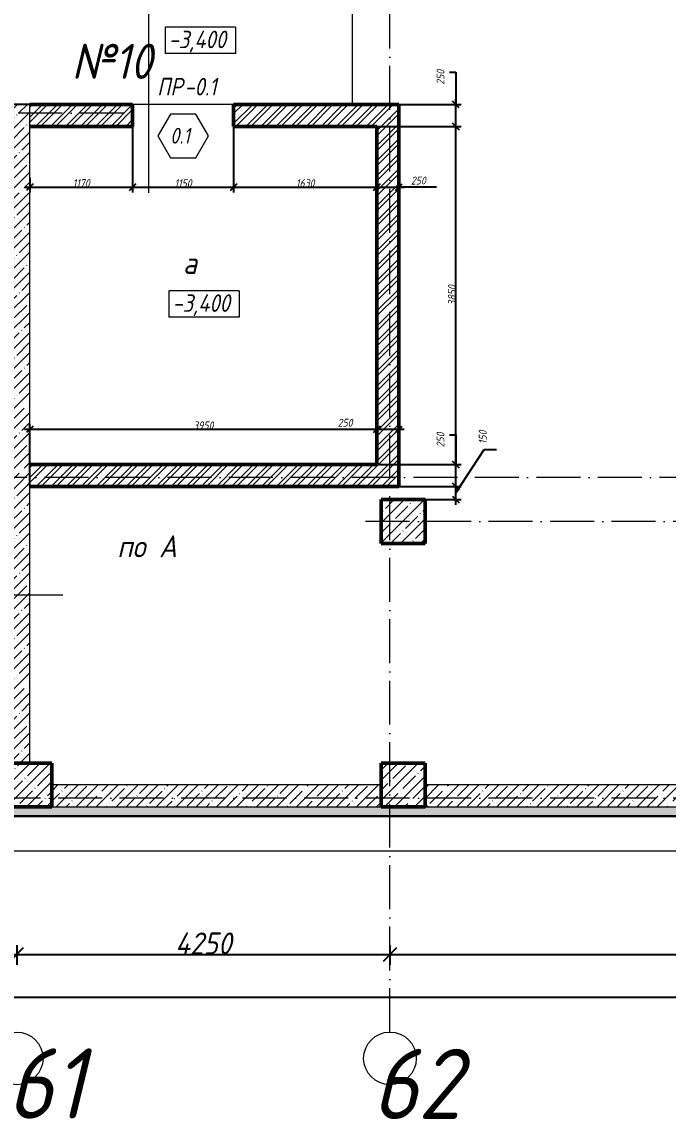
# Model space of a CAD drawing. Header units: millimetres. Extents: x -12989 to 629078, y -109036 to 555275.
# Drawn here: x 602799 to 610155, y 422654 to 435148 of the extents above; entities that cross this region are included whole.
import ezdxf

# ---------------------------------------------------------------- set-up
doc = ezdxf.new("R2010")
doc.units = ezdxf.units.MM
doc.linetypes.add('200_ШТРИХ_ш1п0_6_', pattern=[160, 100, -60])
doc.linetypes.add('50_200_ШТРИХ_1Т_ш5_п1_п1_', pattern=[700, 500, -100, 0, -100])
for name, color, linetype, lineweight in [('A-____-____-DIMS', 7, 'Continuous', 9), ('A-____-NOTE-TEXT', 7, 'Continuous', 9), ('A-DOOR-____-IDEN', 7, 'Continuous', 9), ('A-FLOR-____-OTLN', 7, 'Continuous', 9), ('A-GENM-____-IDEN', 7, 'Continuous', 9), ('A-WALL-____-MCUT', 7, 'Continuous', 13), ('A-WALL-____-MCUT-1', 7, 'Continuous', 9), ('A-WALL-____-MCUT-2', 7, 'Continuous', 50), ('A-WALL-____-MCUT-3', 7, 'Continuous', 9), ('A-WALL-____-PATT-1', 7, 'Continuous', 9), ('G-____-____-DIMS', 7, 'Continuous', 9), ('G-____-____-TEXT', 7, 'Continuous', 9), ('S-COLS-____-MCUT', 7, 'Continuous', 50), ('S-COLS-____-OTLN', 7, 'Continuous', 9), ('S-GRID-____-IDEN', 7, 'Continuous', 9), ('S-GRID-____-OTLN-1', 7, '50_200_ШТРИХ_1Т_ш5_п1_п1_', 9)]:
    doc.layers.add(name, color=color, linetype=linetype, lineweight=lineweight)
for name, color, linetype, lineweight, true_color in [('A-DETL-GENF-OTLN-4', 9, '200_ШТРИХ_ш1п0_6_', 9, 0x808080), ('A-DETL-GENF-OTLN-5', 7, 'Continuous', 5, 0xc0c0c0), ('A-WALL-____-PATT-2', 7, 'Continuous', 9, 0x787878)]:
    doc.layers.add(name, color=color, linetype=linetype, lineweight=lineweight, true_color=true_color)
doc.styles.add('ISOCPEUR_I', font='isocpeui.ttf', dxfattribs={"width": 0.9, "height": 2.5})
doc.styles.add('ISOCPEUR_I_2', font='isocpeui.ttf', dxfattribs={"width": 0.85, "height": 2.3})
doc.styles.add('ISOCPEUR_I_6', font='isocpeui.ttf', dxfattribs={"width": 0.85, "height": 3.5})
doc.styles.add('ISOCPEUR_I_7', font='isocpeui.ttf', dxfattribs={"width": 0.9, "height": 90})
doc.styles.add('ISOCPEUR_I_9', font='isocpeui.ttf', dxfattribs={"width": 0.9, "height": 250})
doc.dimstyles.new('ISO-1_8_0_9К_СРЕДНИЙ_Кладочные', dxfattribs={"dimscale": 304.8, "dimtxt": 89.638306, "dimasz": 0.246063, "dimexe": 0.19685, "dimexo": 0, "dimgap": 0, "dimtad": 1, "dimdec": 3, "dimrnd": 0.001, "dimdsep": 46, "dimtxsty": 'ISOCPEUR_I_7', "dimblk1": 'OBLIQUE', "dimblk2": 'OBLIQUE', "dimsah": 1, "dimcen": 0.09, "dimdle": 0.19685, "dimazin": 0, "dimtfac": 1, "dimtdec": 4, "dimtix": 1, "dimtmove": 2, "dimatfit": 3, "dimfxl": 1, "dimtvp": 1, "dimtolj": 1, "dimtzin": 0, "dimarcsym": 2})
doc.dimstyles.new('ISO-1_8_0_9К_СРЕДНИЙ_Кладочные_2', dxfattribs={"dimscale": 304.8, "dimtxt": 89.638306, "dimasz": 0.246063, "dimexe": 0.19685, "dimexo": 0, "dimgap": 0, "dimtad": 1, "dimdec": 3, "dimrnd": 0.001, "dimdsep": 46, "dimtxsty": 'ISOCPEUR_I_7', "dimblk1": 'OBLIQUE', "dimblk2": 'OBLIQUE', "dimsah": 1, "dimcen": 0.09, "dimdle": 0.19685, "dimazin": 0, "dimtfac": 1, "dimtdec": 4, "dimtix": 1, "dimtmove": 1, "dimatfit": 3, "dimfxl": 1, "dimtvp": 1, "dimtolj": 1, "dimtzin": 0, "dimarcsym": 2})
doc.dimstyles.new('ISO-2_5_0_9К_БОЛЬШОЙ_ОСИ', dxfattribs={"dimscale": 304.8, "dimtxt": 248.995294, "dimasz": 0.492126, "dimexe": 0.393701, "dimexo": 0, "dimgap": 0, "dimtad": 1, "dimdec": 0, "dimzin": 0, "dimdsep": 46, "dimtxsty": 'ISOCPEUR_I_9', "dimblk1": 'OBLIQUE', "dimblk2": 'OBLIQUE', "dimsah": 1, "dimcen": 0.09, "dimdle": 0.393701, "dimazin": 0, "dimtfac": 1, "dimtdec": 4, "dimtix": 1, "dimtmove": 0, "dimatfit": 3, "dimfxl": 1, "dimtvp": 1, "dimtolj": 1, "dimtzin": 0, "dimarcsym": 2})
pattern_1 = [(45, (513638.8, 428127.92), (-114.04925, 114.04925), []), (45, (513752.85, 428127.92), (-114.04925, 114.04925), [201.612, -40.322, 3.353, -36.97])]
pattern_2 = [(45, (513638.8, 428127.92), (-85.53659, 85.53659), []), (45, (513695.83, 428127.92), (-85.53659, 85.53659), [])]

# ---------------------------------------------------------------- blocks, each defined once
blk = doc.blocks.new('BSC_Колонна _Прямоугольная - 500х500-V27-АР1_Кладочный план подвала в осях 1-64_А-ГГ')
at = {"layer": 'S-COLS-____-OTLN'}
h = blk.add_hatch(dxfattribs=at)
h.set_pattern_fill('FP_38', color=256, style=0, pattern_type=2)
h.set_pattern_definition([(45, (-93500, 1668.96), (-114.04925, 114.04925), []), (45, (-93385.95, 1668.96), (-114.04925, 114.04925), [201.613, -40.323, 3.353, -36.97])])
h.paths.add_polyline_path([(-250, -250), (250, -250), (250, 250), (-250, 250)], flags=0)
at = {"layer": 'S-COLS-____-MCUT'}
for p, q in [((250, 250), (-250, 250)), ((-250, 250), (-250, -250)), ((250, -250), (250, 250)), ((-250, -250), (250, -250))]:
    blk.add_line(p, q, dxfattribs=at)
blk = doc.blocks.new('BSC_Колонна _Прямоугольная - 500х500-V84-АР1_Кладочный план подвала в осях 1-64_А-ГГ')
at = {"layer": 'S-COLS-____-OTLN'}
h = blk.add_hatch(dxfattribs=at)
h.set_pattern_fill('FP_96', color=256, style=0, pattern_type=2)
h.set_pattern_definition([(45, (-93500, -1331.04), (-114.04925, 114.04925), []), (45, (-93385.95, -1331.04), (-114.04925, 114.04925), [201.613, -40.323, 3.353, -36.97])])
h.paths.add_polyline_path([(-250, -250), (250, -250), (250, 250), (-250, 250)], flags=0)
at = {"layer": 'S-COLS-____-MCUT'}
for p, q in [((250, 250), (-250, 250)), ((-250, 250), (-250, -250)), ((250, -250), (250, 250)), ((-250, -250), (250, -250))]:
    blk.add_line(p, q, dxfattribs=at)
blk = doc.blocks.new('BSC_Колонна _Прямоугольная - 500х500-V145-АР1_Кладочный план подвала в осях 1-64_А-ГГ')
at = {"layer": 'S-COLS-____-OTLN'}
h = blk.add_hatch(dxfattribs=at)
h.set_pattern_fill('FP_161', color=256, style=0, pattern_type=2)
h.set_pattern_definition([(45, (-89250, 1668.96), (-114.04925, 114.04925), []), (45, (-89135.95, 1668.96), (-114.04925, 114.04925), [201.613, -40.323, 3.353, -36.97])])
h.paths.add_polyline_path([(-250, -250), (250, -250), (250, 250), (-250, 250)], flags=0)
at = {"layer": 'S-COLS-____-MCUT'}
for p, q in [((250, 250), (-250, 250)), ((-250, 250), (-250, -250)), ((250, -250), (250, 250)), ((-250, -250), (250, -250))]:
    blk.add_line(p, q, dxfattribs=at)
blk = doc.blocks.new('DET_L_Имитация разреза_ISO2-5 - Вправо-27489998-АР1_Кладочный план подвала в осях 1-64_А-ГГ')
at = {"layer": 'A-DETL-GENF-OTLN-5'}
blk.add_line((143, 0), (4360, 0), dxfattribs=at)
blk = doc.blocks.new('DET_L_Имитация разреза_ISO2-5 - Низ-28995336-АР1_Кладочный план подвала в осях 1-64_А-ГГ')
at = {"layer": 'A-DETL-GENF-OTLN-5'}
blk.add_line((143, 0), (8957, 0), dxfattribs=at)
blk = doc.blocks.new('Ось сетки - Круг_Ø6_00__ISO-2_5_0_9K_-25732049-АР1_Кладочный план подвала в осях 1-64_А-ГГ')
at = {"layer": 'S-GRID-____-IDEN'}
blk.add_circle((0, 0), 3, dxfattribs=at)
blk = doc.blocks.new('_Oblique')
at = {"color": 0, "linetype": 'ByBlock', "lineweight": -2}
blk.add_line((-0.5, -0.5), (0.5, 0.5), dxfattribs=at)
blk = doc.blocks.new('*D6488')
at = {"layer": 'A-____-____-DIMS', "color": 0, "lineweight": -2, "transparency": 16777216}
for p, q in [((599289, 424635), (599289, 424409)), ((602739, 424635), (602739, 424409)), ((599169, 424529), (602859, 424529))]:
    blk.add_line(p, q, dxfattribs=at)
at = {"layer": 'Defpoints', "color": 0, "transparency": 16777216}
for p in [(599289, 424635), (602739, 424635), (602739, 424529)]:
    blk.add_point(p, dxfattribs=at)
at = {"layer": 'A-____-____-DIMS', "color": 0, "lineweight": -2, "transparency": 16777216, "xscale": 150, "yscale": 150, "zscale": 150, "rotation": 180}
blk.add_blockref('_Oblique', (599289, 424529), dxfattribs=at)
at = {"layer": 'A-____-____-DIMS', "color": 0, "lineweight": -2, "transparency": 16777216, "xscale": 150, "yscale": 150, "zscale": 150}
blk.add_blockref('_Oblique', (602739, 424529), dxfattribs=at)
at = {"layer": 'A-____-____-DIMS', "color": 0, "transparency": 16777216, "insert": (601014, 424654), "char_height": 250, "width": 781.46, "attachment_point": 5, "style": 'ISOCPEUR_I_9'}
blk.add_mtext('\\A1;3450', dxfattribs=at)
blk = doc.blocks.new('*D6489')
at = {"layer": 'A-____-____-DIMS', "color": 0, "lineweight": -2, "transparency": 16777216}
for p, q in [((602739, 424635), (602739, 424409)), ((606989, 424635), (606989, 424409)), ((602619, 424529), (607109, 424529))]:
    blk.add_line(p, q, dxfattribs=at)
at = {"layer": 'Defpoints', "color": 0, "transparency": 16777216}
for p in [(602739, 424635), (606989, 424635), (606989, 424529)]:
    blk.add_point(p, dxfattribs=at)
at = {"layer": 'A-____-____-DIMS', "color": 0, "lineweight": -2, "transparency": 16777216, "xscale": 150, "yscale": 150, "zscale": 150, "rotation": 180}
blk.add_blockref('_Oblique', (602739, 424529), dxfattribs=at)
at = {"layer": 'A-____-____-DIMS', "color": 0, "lineweight": -2, "transparency": 16777216, "xscale": 150, "yscale": 150, "zscale": 150}
blk.add_blockref('_Oblique', (606989, 424529), dxfattribs=at)
at = {"layer": 'A-____-____-DIMS', "color": 0, "transparency": 16777216, "insert": (604864, 424654), "char_height": 250, "width": 781.46, "attachment_point": 5, "style": 'ISOCPEUR_I_9'}
blk.add_mtext('\\A1;4250', dxfattribs=at)
blk = doc.blocks.new('*D6490')
at = {"layer": 'A-____-____-DIMS', "color": 0, "lineweight": -2, "transparency": 16777216}
for p, q in [((606989, 424635), (606989, 424409)), ((614789, 424635), (614789, 424409)), ((606869, 424529), (614909, 424529))]:
    blk.add_line(p, q, dxfattribs=at)
at = {"layer": 'Defpoints', "color": 0, "transparency": 16777216}
for p in [(606989, 424635), (614789, 424635), (614789, 424529)]:
    blk.add_point(p, dxfattribs=at)
at = {"layer": 'A-____-____-DIMS', "color": 0, "lineweight": -2, "transparency": 16777216, "xscale": 150, "yscale": 150, "zscale": 150, "rotation": 180}
blk.add_blockref('_Oblique', (606989, 424529), dxfattribs=at)
at = {"layer": 'A-____-____-DIMS', "color": 0, "lineweight": -2, "transparency": 16777216, "xscale": 150, "yscale": 150, "zscale": 150}
blk.add_blockref('_Oblique', (614789, 424529), dxfattribs=at)
at = {"layer": 'A-____-____-DIMS', "color": 0, "transparency": 16777216, "insert": (610889, 424656), "char_height": 250, "width": 758.48, "attachment_point": 5, "style": 'ISOCPEUR_I_9'}
blk.add_mtext('\\A1;7800', dxfattribs=at)
blk = doc.blocks.new('*D6491')
at = {"layer": 'A-____-____-DIMS', "color": 0, "lineweight": -2, "transparency": 16777216}
for p, q in [((511289, 424147), (511289, 423921)), ((614789, 424147), (614789, 423921)), ((511169, 424041), (614909, 424041))]:
    blk.add_line(p, q, dxfattribs=at)
at = {"layer": 'Defpoints', "color": 0, "transparency": 16777216}
for p in [(511289, 424147), (614789, 424147), (614789, 424041)]:
    blk.add_point(p, dxfattribs=at)
at = {"layer": 'A-____-____-DIMS', "color": 0, "lineweight": -2, "transparency": 16777216, "xscale": 150, "yscale": 150, "zscale": 150, "rotation": 180}
blk.add_blockref('_Oblique', (511289, 424041), dxfattribs=at)
at = {"layer": 'A-____-____-DIMS', "color": 0, "lineweight": -2, "transparency": 16777216, "xscale": 150, "yscale": 150, "zscale": 150}
blk.add_blockref('_Oblique', (614789, 424041), dxfattribs=at)
at = {"layer": 'A-____-____-DIMS', "color": 0, "transparency": 16777216, "insert": (563039, 424166), "char_height": 250, "width": 1080.26, "attachment_point": 5, "style": 'ISOCPEUR_I_9'}
blk.add_mtext('\\A1;103500', dxfattribs=at)
blk = doc.blocks.new('Высотные отметки - 9_5х3_5_h_-17668430-АР1_Кладочный план подвала в осях 1-64_А-ГГ')
at = {"layer": 'G-____-____-DIMS'}
for p, q in [((-4, 3), (-4, 0)), ((4, 3), (-4, 3)), ((4, 3), (4, 0)), ((4, 0), (-4, 0))]:
    blk.add_line(p, q, dxfattribs=at)
blk = doc.blocks.new('*D6364')
at = {"layer": 'A-____-____-DIMS', "color": 0, "lineweight": -2, "transparency": 16777216}
for p, q in [((603709, 435609), (602166, 435609)), ((602226, 435669), (602226, 434149)), ((602889, 434209), (602166, 434209))]:
    blk.add_line(p, q, dxfattribs=at)
at = {"layer": 'Defpoints', "color": 0, "transparency": 16777216}
for p in [(603709, 435609), (602226, 434209), (602889, 434209)]:
    blk.add_point(p, dxfattribs=at)
at = {"layer": 'A-____-____-DIMS', "color": 0, "lineweight": -2, "transparency": 16777216, "xscale": 75, "yscale": 75, "zscale": 75}
for p, rotation in [((602226, 435609), 90), ((602226, 434209), 270)]:
    blk.add_blockref('_Oblique', p, dxfattribs=dict(at, rotation=rotation))
at = {"layer": 'A-____-____-DIMS', "color": 0, "transparency": 16777216, "insert": (602181, 434909), "char_height": 90, "width": 521.28, "attachment_point": 5, "rotation": 90, "style": 'ISOCPEUR_I_7'}
blk.add_mtext('\\A1;1400', dxfattribs=at)
blk = doc.blocks.new('Марка проема - марка проема-27336095-АР1_Кладочный план подвала в осях 1-64_А-ГГ')
at = {"layer": 'A-DOOR-____-IDEN'}
for p, q in [((-1.44, 0.16), (-2.88, -2.33)), ((1.44, 0.16), (-1.44, 0.16)), ((2.88, -2.33), (1.44, 0.16)), ((-2.88, -2.33), (-1.44, -4.82)), ((1.44, -4.82), (2.88, -2.33)), ((-1.44, -4.82), (1.44, -4.82))]:
    blk.add_line(p, q, dxfattribs=at)
blk = doc.blocks.new('*D6412')
at = {"layer": 'A-____-____-DIMS', "color": 0, "lineweight": -2, "transparency": 16777216}
for p, q in [((602889, 429859), (602889, 430569)), ((606839, 430615), (606839, 430449)), ((602829, 430509), (606899, 430509))]:
    blk.add_line(p, q, dxfattribs=at)
at = {"layer": 'Defpoints', "color": 0, "transparency": 16777216}
for p in [(606839, 430615), (606839, 430509), (602889, 429859)]:
    blk.add_point(p, dxfattribs=at)
at = {"layer": 'A-____-____-DIMS', "color": 0, "lineweight": -2, "transparency": 16777216, "xscale": 75, "yscale": 75, "zscale": 75, "rotation": 180}
blk.add_blockref('_Oblique', (602889, 430509), dxfattribs=at)
at = {"layer": 'A-____-____-DIMS', "color": 0, "lineweight": -2, "transparency": 16777216, "xscale": 75, "yscale": 75, "zscale": 75}
blk.add_blockref('_Oblique', (606839, 430509), dxfattribs=at)
at = {"layer": 'A-____-____-DIMS', "color": 0, "transparency": 16777216, "insert": (604864, 430554), "char_height": 90, "width": 546.1, "attachment_point": 5, "style": 'ISOCPEUR_I_7'}
blk.add_mtext('\\A1;3950', dxfattribs=at)
blk = doc.blocks.new('*D6413')
at = {"layer": 'A-____-____-DIMS', "color": 0, "lineweight": -2, "transparency": 16777216}
for p, q in [((606839, 430615), (606839, 430449)), ((607089, 430615), (607089, 430449)), ((606512, 430509), (606839, 430509)), ((606779, 430509), (607149, 430509))]:
    blk.add_line(p, q, dxfattribs=at)
at = {"layer": 'Defpoints', "color": 0, "transparency": 16777216}
for p in [(606839, 430615), (607089, 430615), (607089, 430509)]:
    blk.add_point(p, dxfattribs=at)
at = {"layer": 'A-____-____-DIMS', "color": 0, "lineweight": -2, "transparency": 16777216, "xscale": 75, "yscale": 75, "zscale": 75, "rotation": 180}
blk.add_blockref('_Oblique', (606839, 430509), dxfattribs=at)
at = {"layer": 'A-____-____-DIMS', "color": 0, "lineweight": -2, "transparency": 16777216, "xscale": 75, "yscale": 75, "zscale": 75}
blk.add_blockref('_Oblique', (607089, 430509), dxfattribs=at)
at = {"layer": 'A-____-____-DIMS', "color": 0, "transparency": 16777216, "insert": (606393, 430629), "char_height": 90, "width": 409.58, "attachment_point": 1, "line_spacing_factor": 1.149209, "style": 'ISOCPEUR_I_7'}
blk.add_mtext('\\A1;250', dxfattribs=at)
blk = doc.blocks.new('*D6414')
at = {"layer": 'A-____-____-DIMS', "color": 0, "lineweight": -2, "transparency": 16777216}
for p, q in [((607740, 429784), (608060, 430281)), ((608060, 430281), (608200, 430281)), ((607089, 429859), (607800, 429859)), ((607740, 429649), (607740, 429919)), ((607389, 429709), (607800, 429709))]:
    blk.add_line(p, q, dxfattribs=at)
at = {"layer": 'Defpoints', "color": 0, "transparency": 16777216}
for p in [(607089, 429859), (607740, 429859), (607389, 429709)]:
    blk.add_point(p, dxfattribs=at)
at = {"layer": 'A-____-____-DIMS', "color": 0, "lineweight": -2, "transparency": 16777216, "xscale": 75, "yscale": 75, "zscale": 75}
for p, rotation in [((607740, 429859), 90), ((607740, 429709), 270)]:
    blk.add_blockref('_Oblique', p, dxfattribs=dict(at, rotation=rotation))
at = {"layer": 'A-____-____-DIMS', "color": 0, "transparency": 16777216, "insert": (608000, 430341), "char_height": 90, "width": 368.21, "attachment_point": 1, "rotation": 90, "line_spacing_factor": 1.149209, "style": 'ISOCPEUR_I_7'}
blk.add_mtext('\\A1;150', dxfattribs=at)
blk = doc.blocks.new('*D6415')
at = {"layer": 'A-____-____-DIMS', "color": 0, "lineweight": -2, "transparency": 16777216}
for p, q in [((607665, 430447), (607740, 430447)), ((607740, 430447), (607740, 430109)), ((606839, 430109), (607800, 430109)), ((607740, 429799), (607740, 430169)), ((607089, 429859), (607800, 429859))]:
    blk.add_line(p, q, dxfattribs=at)
at = {"layer": 'Defpoints', "color": 0, "transparency": 16777216}
for p in [(606839, 430109), (607740, 430109), (607089, 429859)]:
    blk.add_point(p, dxfattribs=at)
at = {"layer": 'A-____-____-DIMS', "color": 0, "lineweight": -2, "transparency": 16777216, "xscale": 75, "yscale": 75, "zscale": 75}
for p, rotation in [((607740, 430109), 90), ((607740, 429859), 270)]:
    blk.add_blockref('_Oblique', p, dxfattribs=dict(at, rotation=rotation))
at = {"layer": 'A-____-____-DIMS', "color": 0, "transparency": 16777216, "insert": (607519, 430303), "char_height": 90, "width": 409.58, "attachment_point": 1, "rotation": 90, "line_spacing_factor": 1.149209, "style": 'ISOCPEUR_I_7'}
blk.add_mtext('\\A1;250', dxfattribs=at)
blk = doc.blocks.new('*D6416')
at = {"layer": 'A-____-____-DIMS', "color": 0, "lineweight": -2, "transparency": 16777216}
for p, q in [((606839, 433959), (607800, 433959)), ((607740, 430049), (607740, 434019)), ((606839, 430109), (607800, 430109))]:
    blk.add_line(p, q, dxfattribs=at)
at = {"layer": 'Defpoints', "color": 0, "transparency": 16777216}
for p in [(606839, 433959), (607740, 433959), (606839, 430109)]:
    blk.add_point(p, dxfattribs=at)
at = {"layer": 'A-____-____-DIMS', "color": 0, "lineweight": -2, "transparency": 16777216, "xscale": 75, "yscale": 75, "zscale": 75}
for p, rotation in [((607740, 433959), 90), ((607740, 430109), 270)]:
    blk.add_blockref('_Oblique', p, dxfattribs=dict(at, rotation=rotation))
at = {"layer": 'A-____-____-DIMS', "color": 0, "transparency": 16777216, "insert": (607695, 432034), "char_height": 90, "width": 546.1, "attachment_point": 5, "rotation": 90, "style": 'ISOCPEUR_I_7'}
blk.add_mtext('\\A1;3850', dxfattribs=at)
blk = doc.blocks.new('*D6417')
at = {"layer": 'A-____-____-DIMS', "color": 0, "lineweight": -2, "transparency": 16777216}
for p, q in [((607665, 434578), (607740, 434578)), ((607740, 434578), (607740, 434209)), ((607089, 434209), (607800, 434209)), ((607740, 433899), (607740, 434269)), ((606839, 433959), (607800, 433959))]:
    blk.add_line(p, q, dxfattribs=at)
at = {"layer": 'Defpoints', "color": 0, "transparency": 16777216}
for p in [(607089, 434209), (607740, 434209), (606839, 433959)]:
    blk.add_point(p, dxfattribs=at)
at = {"layer": 'A-____-____-DIMS', "color": 0, "lineweight": -2, "transparency": 16777216, "xscale": 75, "yscale": 75, "zscale": 75}
for p, rotation in [((607740, 434209), 90), ((607740, 433959), 270)]:
    blk.add_blockref('_Oblique', p, dxfattribs=dict(at, rotation=rotation))
at = {"layer": 'A-____-____-DIMS', "color": 0, "transparency": 16777216, "insert": (607519, 434433), "char_height": 90, "width": 409.58, "attachment_point": 1, "rotation": 90, "line_spacing_factor": 1.149209, "style": 'ISOCPEUR_I_7'}
blk.add_mtext('\\A1;250', dxfattribs=at)
blk = doc.blocks.new('*D6418')
at = {"layer": 'A-____-____-DIMS', "color": 0, "lineweight": -2, "transparency": 16777216}
for p, q in [((604059, 433953), (604059, 433207)), ((602889, 433374), (602889, 433207)), ((602829, 433267), (604119, 433267))]:
    blk.add_line(p, q, dxfattribs=at)
at = {"layer": 'Defpoints', "color": 0, "transparency": 16777216}
for p in [(604059, 433953), (602889, 433374), (604059, 433267)]:
    blk.add_point(p, dxfattribs=at)
at = {"layer": 'A-____-____-DIMS', "color": 0, "lineweight": -2, "transparency": 16777216, "xscale": 75, "yscale": 75, "zscale": 75, "rotation": 180}
blk.add_blockref('_Oblique', (602889, 433267), dxfattribs=at)
at = {"layer": 'A-____-____-DIMS', "color": 0, "lineweight": -2, "transparency": 16777216, "xscale": 75, "yscale": 75, "zscale": 75}
blk.add_blockref('_Oblique', (604059, 433267), dxfattribs=at)
at = {"layer": 'A-____-____-DIMS', "color": 0, "transparency": 16777216, "insert": (603474, 433313), "char_height": 90, "width": 463.36, "attachment_point": 5, "style": 'ISOCPEUR_I_7'}
blk.add_mtext('\\A1;1170', dxfattribs=at)
blk = doc.blocks.new('*D6419')
at = {"layer": 'A-____-____-DIMS', "color": 0, "lineweight": -2, "transparency": 16777216}
for p, q in [((604059, 433953), (604059, 433207)), ((605209, 433951), (605209, 433207)), ((603999, 433267), (605269, 433267))]:
    blk.add_line(p, q, dxfattribs=at)
at = {"layer": 'Defpoints', "color": 0, "transparency": 16777216}
for p in [(604059, 433953), (605209, 433951), (605209, 433267)]:
    blk.add_point(p, dxfattribs=at)
at = {"layer": 'A-____-____-DIMS', "color": 0, "lineweight": -2, "transparency": 16777216, "xscale": 75, "yscale": 75, "zscale": 75, "rotation": 180}
blk.add_blockref('_Oblique', (604059, 433267), dxfattribs=at)
at = {"layer": 'A-____-____-DIMS', "color": 0, "lineweight": -2, "transparency": 16777216, "xscale": 75, "yscale": 75, "zscale": 75}
blk.add_blockref('_Oblique', (605209, 433267), dxfattribs=at)
at = {"layer": 'A-____-____-DIMS', "color": 0, "transparency": 16777216, "insert": (604634, 433312), "char_height": 90, "width": 463.36, "attachment_point": 5, "style": 'ISOCPEUR_I_7'}
blk.add_mtext('\\A1;1150', dxfattribs=at)
blk = doc.blocks.new('*D6420')
at = {"layer": 'A-____-____-DIMS', "color": 0, "lineweight": -2, "transparency": 16777216}
for p, q in [((605209, 433951), (605209, 433207)), ((606839, 433374), (606839, 433207)), ((605149, 433267), (606899, 433267))]:
    blk.add_line(p, q, dxfattribs=at)
at = {"layer": 'Defpoints', "color": 0, "transparency": 16777216}
for p in [(605209, 433951), (606839, 433374), (606839, 433267)]:
    blk.add_point(p, dxfattribs=at)
at = {"layer": 'A-____-____-DIMS', "color": 0, "lineweight": -2, "transparency": 16777216, "xscale": 75, "yscale": 75, "zscale": 75, "rotation": 180}
blk.add_blockref('_Oblique', (605209, 433267), dxfattribs=at)
at = {"layer": 'A-____-____-DIMS', "color": 0, "lineweight": -2, "transparency": 16777216, "xscale": 75, "yscale": 75, "zscale": 75}
blk.add_blockref('_Oblique', (606839, 433267), dxfattribs=at)
at = {"layer": 'A-____-____-DIMS', "color": 0, "transparency": 16777216, "insert": (606024, 433312), "char_height": 90, "width": 504.73, "attachment_point": 5, "style": 'ISOCPEUR_I_7'}
blk.add_mtext('\\A1;1630', dxfattribs=at)
blk = doc.blocks.new('*D6421')
at = {"layer": 'A-____-____-DIMS', "color": 0, "lineweight": -2, "transparency": 16777216}
for p, q in [((606839, 433374), (606839, 433207)), ((607089, 433374), (607089, 433207)), ((606779, 433267), (607149, 433267)), ((607518, 433267), (607089, 433267))]:
    blk.add_line(p, q, dxfattribs=at)
at = {"layer": 'Defpoints', "color": 0, "transparency": 16777216}
for p in [(606839, 433374), (607089, 433374), (607089, 433267)]:
    blk.add_point(p, dxfattribs=at)
at = {"layer": 'A-____-____-DIMS', "color": 0, "lineweight": -2, "transparency": 16777216, "xscale": 75, "yscale": 75, "zscale": 75, "rotation": 180}
blk.add_blockref('_Oblique', (606839, 433267), dxfattribs=at)
at = {"layer": 'A-____-____-DIMS', "color": 0, "lineweight": -2, "transparency": 16777216, "xscale": 75, "yscale": 75, "zscale": 75}
blk.add_blockref('_Oblique', (607089, 433267), dxfattribs=at)
at = {"layer": 'A-____-____-DIMS', "color": 0, "transparency": 16777216, "insert": (607227, 433387), "char_height": 90, "width": 409.58, "attachment_point": 1, "line_spacing_factor": 1.149209, "style": 'ISOCPEUR_I_7'}
blk.add_mtext('\\A1;250', dxfattribs=at)

msp = doc.modelspace()

# ---------------------------------------------------------------- hatches: boundary and pattern name
at = {"layer": 'A-WALL-____-PATT-1'}
h = msp.add_hatch(dxfattribs=at)
h.set_pattern_fill('FP_1', color=256, style=0, pattern_type=2)
h.set_pattern_definition(pattern_1)
h.paths.add_polyline_path([(602888.8036, 429858.9591), (602888.8036, 434208.9591), (602638.8036, 434208.9591), (602638.8036, 429858.9591)], flags=0)
h = msp.add_hatch(dxfattribs=at)
h.set_pattern_fill('FP_1', color=256, style=0, pattern_type=2)
h.set_pattern_definition(pattern_1)
h.paths.add_polyline_path([(602888.8036, 426708.9591), (602888.8036, 429858.9591), (602638.8036, 429858.9591), (602638.8036, 426708.9591)], flags=0)
h = msp.add_hatch(dxfattribs=at)
h.set_pattern_fill('FP_1', color=256, style=0, pattern_type=2)
h.set_pattern_definition(pattern_1)
h.paths.add_polyline_path([(606888.8036, 426208.9591), (606888.8036, 426458.9591), (603138.8036, 426458.9591), (603138.8036, 426208.9591), (605533.6035, 426208.9591)], flags=0)
h = msp.add_hatch(dxfattribs=at)
h.set_pattern_fill('FP_1', color=256, style=0, pattern_type=2)
h.set_pattern_definition(pattern_1)
h.paths.add_polyline_path([(614388.8036, 426208.9591), (614388.8036, 426458.9591), (607388.8036, 426458.9591), (607388.8036, 426208.9591), (612603.6164, 426208.9591)], flags=0)
h = msp.add_hatch(dxfattribs=at)
h.set_pattern_fill('FP_91', color=256, style=0, pattern_type=2)
h.set_pattern_definition([(0, (513638.804, 428127.92), (120.968, 69.841), [80.645, -161.29]), (120, (513638.804, 428127.92), (-120.96808, 69.84086), [80.645, -161.29]), (60, (513638.804, 428127.92), (-8e-05, 139.68186), [0, -161.29, 80.645, 0])])
h.paths.add_polyline_path([(614990.8036, 426106.9591), (614990.8036, 426206.9591), (511186.8036, 426206.9591), (511186.8036, 426106.9591), (612603.6164, 426106.9591)], flags=0)
at = {"layer": 'A-WALL-____-PATT-2'}
h = msp.add_hatch(dxfattribs=at)
h.set_pattern_fill('FP_5', color=256, style=0, pattern_type=2)
h.set_pattern_definition(pattern_2)
h.paths.add_polyline_path([(606838.8036, 433958.9591), (607088.8036, 433958.9591), (607088.8036, 434208.9591), (605208.8036, 434208.9591), (605208.8036, 433958.9591), (605533.6035, 433958.9591)], flags=0)
h.paths.add_polyline_path([(604058.8036, 433958.9591), (604058.8036, 434208.9591), (602888.8036, 434208.9591), (602888.8036, 433958.9591)], flags=0)
h = msp.add_hatch(dxfattribs=at)
h.set_pattern_fill('FP_5', color=256, style=0, pattern_type=2)
h.set_pattern_definition(pattern_2)
h.paths.add_polyline_path([(607088.8036, 430108.9591), (607088.8036, 433958.9591), (606838.8036, 433958.9591), (606838.8036, 430108.9591)], flags=0)
h = msp.add_hatch(dxfattribs=at)
h.set_pattern_fill('FP_5', color=256, style=0, pattern_type=2)
h.set_pattern_definition(pattern_2)
h.paths.add_polyline_path([(607088.8036, 429858.9591), (607088.8036, 430108.9591), (602888.8036, 430108.9591), (602888.8036, 429858.9591), (605533.6035, 429858.9591)], flags=0)

# ---------------------------------------------------------------- linework, layer by layer
at = {"layer": 'A-FLOR-____-OTLN'}
for p, q in [((606558.8036, 436608.9591), (606558.8036, 434208.9591)), ((605208.8036, 434208.9591), (604058.8036, 434208.9591)), ((585538.8036, 425708.9591), (615388.8036, 425708.9591))]:
    msp.add_line(p, q, dxfattribs=at)
at = {"layer": 'A-WALL-____-MCUT'}
for p, q in [((511078.8036, 426098.9591), (614998.8036, 426098.9591)), ((614990.8036, 426106.9591), (511086.8036, 426106.9591))]:
    msp.add_line(p, q, dxfattribs=at)
at = {"layer": 'A-WALL-____-MCUT-1'}
for p, q in [((602888.8036, 434208.9591), (602438.8036, 434208.9591)), ((602888.8036, 426708.9591), (602888.8036, 434208.9591)), ((606888.8036, 426458.9591), (603138.8036, 426458.9591)), ((614388.8036, 426458.9591), (607388.8036, 426458.9591)), ((603138.8036, 426208.9591), (606888.8036, 426208.9591)), ((607388.8036, 426208.9591), (614388.8036, 426208.9591))]:
    msp.add_line(p, q, dxfattribs=at)
at = {"layer": 'A-WALL-____-MCUT-2'}
for p, q in [((604058.8036, 434208.9591), (602888.8036, 434208.9591)), ((604058.8036, 433958.9591), (604058.8036, 434208.9591)), ((607088.8036, 434208.9591), (605208.8036, 434208.9591)), ((605208.8036, 434208.9591), (605208.8036, 433958.9591)), ((607088.8036, 429858.9591), (607088.8036, 434208.9591)), ((602888.8036, 433958.9591), (604058.8036, 433958.9591)), ((605208.8036, 433958.9591), (606838.8036, 433958.9591)), ((606838.8036, 433958.9591), (606838.8036, 430108.9591)), ((606838.8036, 430108.9591), (602888.8036, 430108.9591)), ((602888.8036, 429858.9591), (607088.8036, 429858.9591))]:
    msp.add_line(p, q, dxfattribs=at)
at = {"layer": 'A-WALL-____-MCUT-3'}
msp.add_line((614890.8036, 426206.9591), (511186.8036, 426206.9591), dxfattribs=at)
at = {"layer": 'S-GRID-____-OTLN-1'}
for p, q in [((606988.8036, 423645.3108), (606988.8036, 478008.8768)), ((603957.5909, 434108.9591), (508970.0334, 434108.9591)), ((617557.3972, 429958.9591), (508970.0334, 429958.9591)), ((617713.2102, 429458.9591), (606660.0679, 429458.9591)), ((617713.2102, 426308.9591), (508970.0334, 426308.9591))]:
    msp.add_line(p, q, dxfattribs=at)

# ---------------------------------------------------------------- block references
at = {"layer": 'A-DETL-GENF-OTLN-4'}
for name, p, rotation in [('DET_L_Имитация разреза_ISO2-5 - Вправо-27489998-АР1_Кладочный план подвала в осях 1-64_А-ГГ', (604244.2309, 433058.9591), 89.99999999999994), ('DET_L_Имитация разреза_ISO2-5 - Низ-28995336-АР1_Кладочный план подвала в осях 1-64_А-ГГ', (603407.8298, 428621.8516), 180)]:
    msp.add_blockref(name, p, dxfattribs=dict(at, rotation=rotation))
at = {"layer": 'A-DOOR-____-IDEN', "xscale": 99.99999999999993, "yscale": 99.99999999999993, "zscale": 99.99999999999993}
msp.add_blockref('Марка проема - марка проема-27336095-АР1_Кладочный план подвала в осях 1-64_А-ГГ', (604633.8036, 434083.9591), dxfattribs=at)
at = {"layer": 'G-____-____-DIMS', "xscale": 99.99999999999993, "yscale": 99.99999999999993, "zscale": 99.99999999999993}
for p in [(604829.2906, 434787.9659), (604872.9815, 431785.1182)]:
    msp.add_blockref('Высотные отметки - 9_5х3_5_h_-17668430-АР1_Кладочный план подвала в осях 1-64_А-ГГ', p, dxfattribs=at)
at = {"layer": 'S-COLS-____-OTLN'}
for name, p in [('BSC_Колонна _Прямоугольная - 500х500-V84-АР1_Кладочный план подвала в осях 1-64_А-ГГ', (607138.8036, 429458.9591)), ('BSC_Колонна _Прямоугольная - 500х500-V145-АР1_Кладочный план подвала в осях 1-64_А-ГГ', (602888.8036, 426458.9591)), ('BSC_Колонна _Прямоугольная - 500х500-V27-АР1_Кладочный план подвала в осях 1-64_А-ГГ', (607138.8036, 426458.9591))]:
    msp.add_blockref(name, p, dxfattribs=at)
at = {"layer": 'S-GRID-____-IDEN', "xscale": 99.99999999999993, "yscale": 99.99999999999993, "zscale": 99.99999999999993, "rotation": 180}
msp.add_blockref('Ось сетки - Круг_Ø6_00__ISO-2_5_0_9K_-25732049-АР1_Кладочный план подвала в осях 1-64_А-ГГ', (602738.8036, 423345.3108), dxfattribs=at)
at = {"layer": 'S-GRID-____-IDEN', "xscale": 99.99999999999993, "yscale": 99.99999999999993, "zscale": 99.99999999999993}
msp.add_blockref('Ось сетки - Круг_Ø6_00__ISO-2_5_0_9K_-25732049-АР1_Кладочный план подвала в осях 1-64_А-ГГ', (606988.8036, 423345.3108), dxfattribs=at)

# ---------------------------------------------------------------- texts
at = {"layer": 'A-____-NOTE-TEXT', "char_height": 250, "attachment_point": 1, "style": 'ISOCPEUR_I'}
for s, insert, width in [('\\fISOCPEUR|b0|i1|c204|p34|;\\W.9;а', (604631.8524, 432528.1994), 223.670813), ('по', (603883.5965, 429301.6493), 404.0505), ('\\fISOCPEUR|b0|i1|c204|p34|;\\W.9;А', (604359.8465, 429301.6493), 252.531563)]:
    msp.add_mtext(s, dxfattribs=dict(at, insert=insert, width=width))
at = {"layer": 'A-DOOR-____-IDEN', "insert": (604486.0145, 433942.7787), "char_height": 180, "width": 310.253062, "attachment_point": 1, "style": 'ISOCPEUR_I_6'}
msp.add_mtext('0.1', dxfattribs=at)
at = {"layer": 'A-GENM-____-IDEN', "char_height": 200, "attachment_point": 1, "style": 'ISOCPEUR_I_2'}
for s, insert, width in [('ПР', (604338.3469, 434511.0753), 375.18975), ('-0.1', (604647.9094, 434511.0753), 505.063125)]:
    msp.add_mtext(s, dxfattribs=dict(at, insert=insert, width=width))
at = {"layer": 'G-____-____-DIMS', "char_height": 200, "width": 865.279833, "attachment_point": 1, "line_spacing_factor": 1.149209, "style": 'ISOCPEUR_I_2'}
for insert in [(604468.7573, 435049.257), (604512.4482, 432046.4093)]:
    msp.add_mtext('-3,400', dxfattribs=dict(at, insert=insert))
at = {"layer": 'G-____-____-TEXT', "insert": (603364.6407, 434899.7954), "char_height": 400, "width": 2763.416813, "attachment_point": 1, "style": 'ISOCPEUR_I'}
msp.add_mtext('№10', dxfattribs=at)
at = {"layer": 'S-GRID-____-IDEN', "char_height": 800, "attachment_point": 1, "style": 'ISOCPEUR_I'}
for s, insert, width in [('61', (602628.2819, 423459.2445), 346.329), ('62', (606783.8752, 423454.0855), 404.0505)]:
    msp.add_mtext(s, dxfattribs=dict(at, insert=insert, width=width))

# ---------------------------------------------------------------- dimensions: what is measured, and where the dimension line sits
at = {"layer": 'A-____-____-DIMS'}
for base, p1, p2, override, picture, middle in [((602225.6065, 434208.9591), (603708.8036, 435608.9591), (602888.8036, 434208.9591), {"dimtxt": 400, "dimpost": '<>', "dimfxl": 1622.467257}, '*D6364', (602180.6065, 434908.9591)), ((607739.9928, 433958.9591), (606838.8036, 430108.9591), (606838.8036, 433958.9591), {"dimtxt": 400, "dimpost": '<>', "dimfxl": 3850}, '*D6416', (607694.9928, 432033.9591))]:
    dim = msp.add_linear_dim(base=base, p1=p1, p2=p2, angle=90, dimstyle='ISO-1_8_0_9К_СРЕДНИЙ_Кладочные', override=override, dxfattribs=at)
    dim.commit()
    dim.dimension.update_dxf_attribs({"geometry": picture, "text_midpoint": middle})
for base, p1, p2, override, picture, middle in [((607739.9928, 434208.9591), (606838.8036, 433958.9591), (607088.8036, 434208.9591), {"dimtxt": 400, "dimpost": '<>', "dimfxl": 353.553391}, '*D6417', (607624.8307, 434578.1273)), ((607739.9928, 430108.9591), (607088.8036, 429858.9591), (606838.8036, 430108.9591), {"dimtxt": 400, "dimpost": '<>', "dimfxl": 353.553391}, '*D6415', (607624.8307, 430447.4914)), ((607739.9928, 429858.9591), (607388.8036, 429708.9591), (607088.8036, 429858.9591), {"dimtxt": 400, "dimpost": '<>', "dimfxl": 335.410197}, '*D6414', (608059.5571, 430281.0213))]:
    dim = msp.add_linear_dim(base=base, p1=p1, p2=p2, angle=90, dimstyle='ISO-1_8_0_9К_СРЕДНИЙ_Кладочные_2', override=override, dxfattribs=at)
    dim.commit()
    dim.dimension.update_dxf_attribs({"geometry": picture, "text_midpoint": middle, "dimtype": 160, "text_rotation": 90})
for base, p1, p2, dimstyle, override, picture, middle in [((604058.8036, 433267.4764), (602888.8036, 433373.5424), (604058.8036, 433952.9591), 'ISO-1_8_0_9К_СРЕДНИЙ_Кладочные', {"dimtxt": 400, "dimpost": '<>', "dimfxl": 1305.612392}, '*D6418', (603473.8036, 433313.056)), ((605208.8036, 433267.4764), (604058.8036, 433952.9591), (605208.8036, 433950.9591), 'ISO-1_8_0_9К_СРЕДНИЙ_Кладочные', {"dimtxt": 400, "dimpost": '<>', "dimfxl": 1150.001739}, '*D6419', (604633.8036, 433312.4764)), ((606838.8036, 433267.4764), (605208.8036, 433950.9591), (606838.8036, 433373.5424), 'ISO-1_8_0_9К_СРЕДНИЙ_Кладочные', {"dimtxt": 400, "dimpost": '<>', "dimfxl": 1729.251298}, '*D6420', (606023.8036, 433312.4764)), ((606838.8036, 430509.4295), (602888.8036, 429858.9591), (606838.8036, 430615.4955), 'ISO-1_8_0_9К_СРЕДНИЙ_Кладочные', {"dimtxt": 400, "dimpost": '<>', "dimfxl": 4021.796516}, '*D6412', (604863.8036, 430554.4295)), ((602738.8036, 424529.3942), (599288.8036, 424635.4602), (602738.8036, 424635.4602), 'ISO-2_5_0_9К_БОЛЬШОЙ_ОСИ', {"dimtxt": 400, "dimpost": '<>', "dimfxl": 3450}, '*D6488', (601013.8036, 424654.3942)), ((606988.8036, 424529.3942), (602738.8036, 424635.4602), (606988.8036, 424635.4602), 'ISO-2_5_0_9К_БОЛЬШОЙ_ОСИ', {"dimtxt": 400, "dimpost": '<>', "dimfxl": 4250}, '*D6489', (604863.8036, 424654.3942)), ((614788.8036, 424529.3942), (606988.8036, 424635.4602), (614788.8036, 424635.4602), 'ISO-2_5_0_9К_БОЛЬШОЙ_ОСИ', {"dimtxt": 400, "dimpost": '<>', "dimfxl": 7800}, '*D6490', (610888.8036, 424656.0041)), ((614788.8036, 424041.1871), (511288.8036, 424147.2531), (614788.8036, 424147.2531), 'ISO-2_5_0_9К_БОЛЬШОЙ_ОСИ', {"dimtxt": 400, "dimpost": '<>', "dimfxl": 103500}, '*D6491', (563038.8036, 424166.1871))]:
    dim = msp.add_linear_dim(base=base, p1=p1, p2=p2, dimstyle=dimstyle, override=override, dxfattribs=at)
    dim.commit()
    dim.dimension.update_dxf_attribs({"geometry": picture, "text_midpoint": middle})
for base, p1, p2, picture, middle in [((607088.8036, 433267.4764), (606838.8036, 433373.5424), (607088.8036, 433373.5424), '*D6421', (607431.5704, 433382.6385)), ((607088.8036, 430509.4295), (606838.8036, 430615.4955), (607088.8036, 430615.4955), '*D6413', (606598.227, 430624.5915))]:
    dim = msp.add_linear_dim(base=base, p1=p1, p2=p2, dimstyle='ISO-1_8_0_9К_СРЕДНИЙ_Кладочные_2', override={"dimtxt": 400, "dimpost": '<>', "dimfxl": 250}, dxfattribs=at)
    dim.commit()
    dim.dimension.update_dxf_attribs({"geometry": picture, "text_midpoint": middle, "dimtype": 160})

doc.saveas('drawing.dxf')
